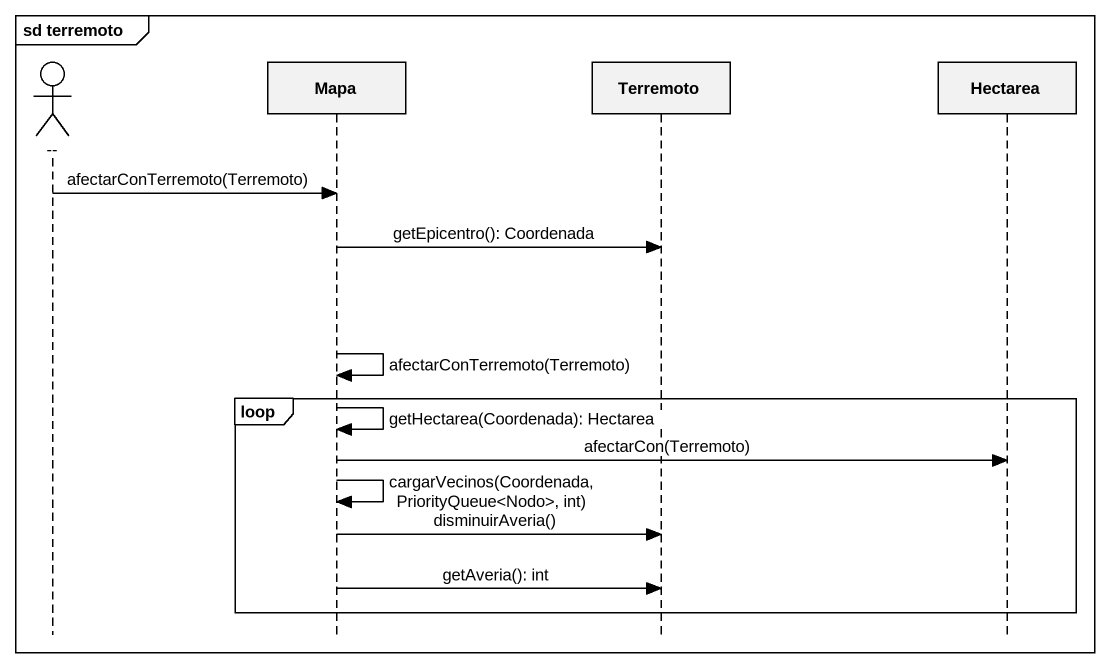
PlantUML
@startuml
mainframe sd terremoto
hide footbox
actor "--" as actor1
participant Mapa
participant Terremoto
participant Hectarea

actor1 -> Mapa : afectarConTerremoto(Terremoto)
Mapa -> Terremoto : getEpicentro(): Coordenada
Mapa -> Mapa : afectarConTerremoto(Terremoto)
loop
  Mapa -> Mapa : getHectarea(Coordenada): Hectarea
  Mapa -> Hectarea : afectarCon(Terremoto)
  Mapa -> Mapa : cargarVecinos(Coordenada, PriorityQueue<Nodo>, int)
  Mapa -> Terremoto : disminuirAveria()
  Mapa -> Terremoto : getAveria(): int
end
@enduml
